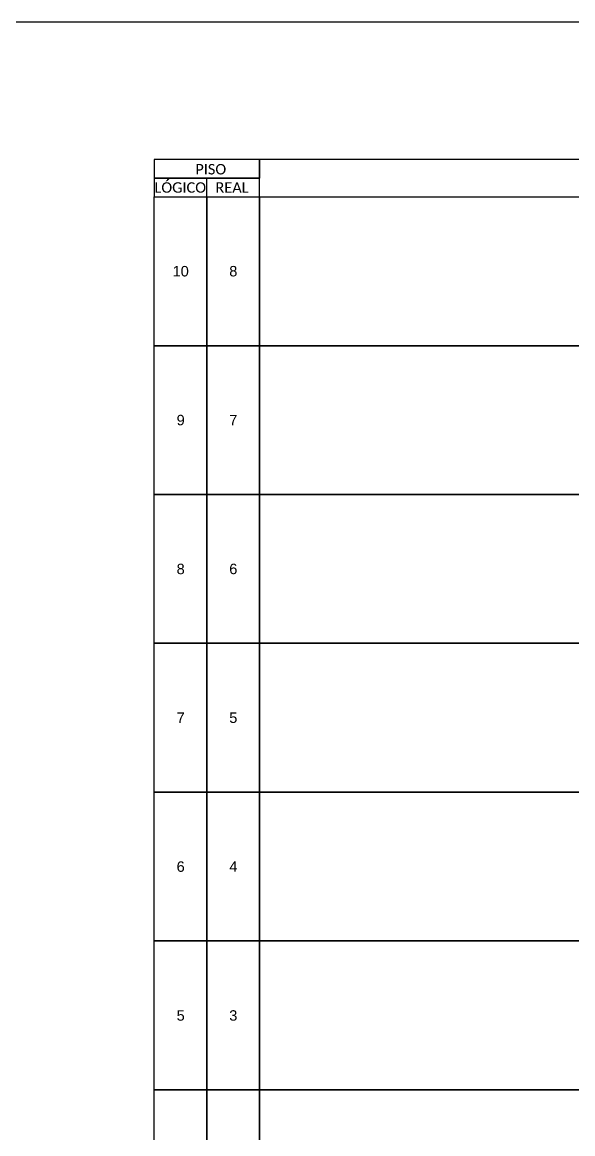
# Model space of a CAD drawing. Header units: metres. Extents: x -425 to 416, y -480 to 114.
# Drawn here: x 190.1 to 259.1, y -25.2 to 114 of the extents above; entities that cross this region are included whole.
import ezdxf
from ezdxf.enums import TextEntityAlignment as Align

# ---------------------------------------------------------------- set-up
doc = ezdxf.new("R2010")
doc.units = ezdxf.units.M
doc.styles.add('ARIAL', font='arial.ttf')
doc.styles.add('WMF-Calibri0', font='calibri.ttf')

msp = doc.modelspace()

# ---------------------------------------------------------------- linework, layer by layer
at = {"color": 7}
msp.add_lwpolyline([(-424.68, -479.97), (416.32, -479.97), (416.32, 114.03), (-424.68, 114.03)], close=True, dxfattribs=at)
at = {"color": 0}
for points in [[(206.66, 94.5), (219.84, 94.5), (219.84, 96.84), (206.66, 96.84)], [(206.66, 92.16), (219.84, 92.16), (219.84, 94.5), (206.66, 94.5)]]:
    msp.add_lwpolyline(points, close=True, dxfattribs=at)
for points in [[(219.84, 92.16), (333.17, 92.16), (333.17, 96.84), (219.84, 96.84), (219.84, 96.84), (219.84, 94.5)], [(213.25, 92.16), (213.25, 94.5)]]:
    msp.add_lwpolyline(points)
for points in [[(206.66, 92.16), (213.25, 92.16), (213.25, 73.51), (206.66, 73.51)], [(213.25, 92.16), (219.84, 92.16), (219.84, 73.51), (213.25, 73.51)], [(219.84, 92.16), (313.4, 92.16), (313.4, 73.51), (219.84, 73.51)], [(206.66, 73.51), (213.25, 73.51), (213.25, 54.87), (206.66, 54.87)], [(213.25, 73.51), (219.84, 73.51), (219.84, 54.87), (213.25, 54.87)], [(219.84, 73.51), (313.4, 73.51), (313.4, 54.87), (219.84, 54.87)], [(206.66, 54.87), (213.25, 54.87), (213.25, 36.22), (206.66, 36.22)], [(213.25, 54.87), (219.84, 54.87), (219.84, 36.22), (213.25, 36.22)], [(219.84, 54.87), (313.4, 54.87), (313.4, 36.22), (219.84, 36.22)], [(206.66, 36.22), (213.25, 36.22), (213.25, 17.57), (206.66, 17.57)], [(213.25, 36.22), (219.84, 36.22), (219.84, 17.57), (213.25, 17.57)], [(219.84, 36.22), (313.4, 36.22), (313.4, 17.57), (219.84, 17.57)], [(206.66, 17.57), (213.25, 17.57), (213.25, -1.07), (206.66, -1.07)], [(213.25, 17.57), (219.84, 17.57), (219.84, -1.07), (213.25, -1.07)], [(219.84, 17.57), (313.4, 17.57), (313.4, -1.07), (219.84, -1.07)], [(206.66, -1.07), (213.25, -1.07), (213.25, -19.72), (206.66, -19.72)], [(213.25, -1.07), (219.84, -1.07), (219.84, -19.72), (213.25, -19.72)], [(219.84, -1.07), (313.4, -1.07), (313.4, -19.72), (219.84, -19.72)], [(206.66, -19.72), (213.25, -19.72), (213.25, -38.36), (206.66, -38.36)], [(213.25, -19.72), (219.84, -19.72), (219.84, -38.36), (213.25, -38.36)], [(219.84, -19.72), (313.4, -19.72), (313.4, -38.36), (219.84, -38.36)]]:
    msp.add_lwpolyline(points, close=True)

# ---------------------------------------------------------------- texts
at = {"color": 0, "style": 'WMF-Calibri0'}
for s, p in [('     PISO', (209.49, 94.96)), ('  LÓGICO', (205.76, 92.67)), ('    REAL', (212.47, 92.67))]:
    msp.add_text(s, height=1.31, dxfattribs=at).set_placement(p)
at = {"style": 'ARIAL', "flags": 12}
for tag, text, p in [('10', 'XX', (209.96, 82.84)), ('8', '7', (216.55, 82.84)), ('9', 'XX', (209.96, 64.19)), ('7', '7', (216.55, 64.19)), ('8', 'XX', (209.96, 45.54)), ('6', '7', (216.55, 45.54)), ('7', 'XX', (209.96, 26.9)), ('5', 'XX', (216.55, 26.9)), ('6', 'XX', (209.96, 8.25)), ('4', 'XX', (216.55, 8.25)), ('5', 'XX', (209.96, -10.4)), ('3', 'XX', (216.55, -10.4))]:
    msp.add_attdef(tag, text=text, height=1.31, dxfattribs=at).set_placement(p, align=Align.MIDDLE_CENTER)

doc.saveas('drawing.dxf')
